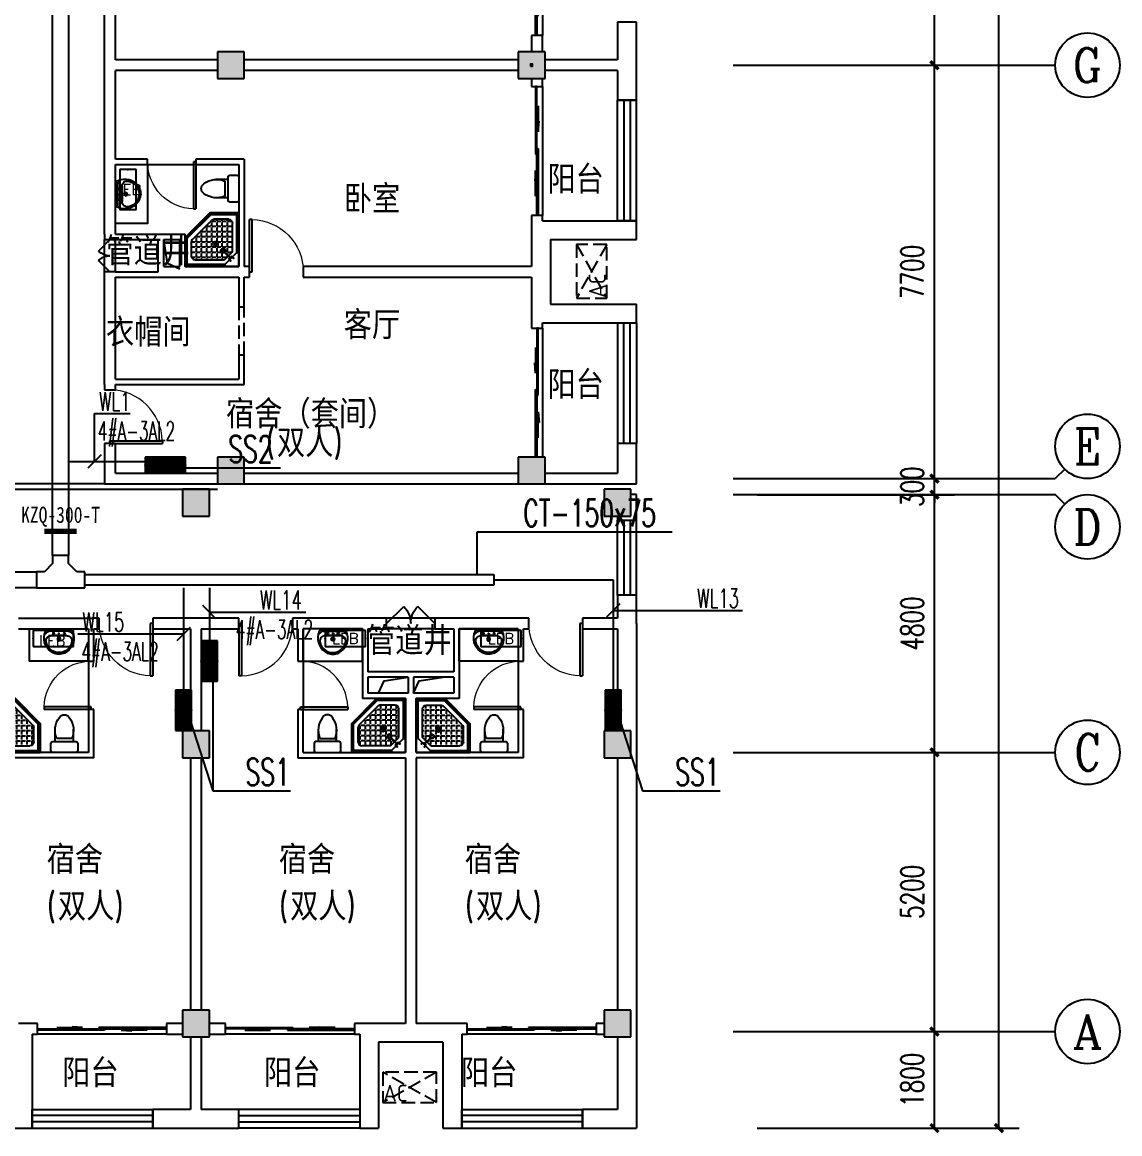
# Model space of a CAD drawing. Extents: x 1725663 to 4653551, y -550461 to 248782.
# Drawn here: x 2156017 to 2176450, y -387259 to -366554 of the extents above; entities that cross this region are included whole.
import ezdxf
from ezdxf.enums import TextEntityAlignment as Align

# ---------------------------------------------------------------- set-up
doc = ezdxf.new("R2010")
doc.units = 0
doc.header["$LTSCALE"] = 1000
doc.linetypes.add('DASH', pattern=[0.35, 0.25, -0.1])
for name, color, linetype in [('0-底图', 7, 'Continuous'), ('AXIS', 3, 'Continuous'), ('AXIS_TEXT', 7, 'Continuous'), ('CABLETRAY', 4, 'Continuous'), ('CABLETRAY_DIM', 3, 'Continuous'), ('CLAYER', 7, 'Continuous'), ('COLUMN', 255, 'Continuous'), ('DIM-照明', 3, 'Continuous'), ('DIM-箱柜', 7, 'Continuous'), ('DOOR_FIRE', 4, 'Continuous'), ('EQUIP-箱柜', 3, 'Continuous'), ('fur', 253, 'Continuous'), ('PROMPT', 1, 'Continuous'), ('PUB_HATCH', 8, 'Continuous'), ('PUB_TEXT', 7, 'Continuous'), ('TEL_TEXT', 7, 'Continuous'), ('WALL', 2, 'Continuous'), ('WINDOW', 4, 'Continuous'), ('WIRE-照明', 6, 'Continuous'), ('抗震支吊架', 2, 'Continuous'), ('洁具', 213, 'Continuous'), ('空调外机', 211, 'Continuous')]:
    doc.layers.add(name, color=color, linetype=linetype)
doc.styles.add('_TCH_AXIS', font='COMPLEX', dxfattribs={"bigfont": 'GBCBIG'})
doc.styles.add('_TEL_DIM', font='SIMPLEX', dxfattribs={"width": 0.8, "height": 3.5, "bigfont": 'HZTXT'})
doc.styles.add('A_DIM_T3', font='SIMPLEX', dxfattribs={"width": 0.7, "bigfont": 'HZ'})
doc.styles.add('COMPLEX', font='COMPLEX')
doc.styles.add('kzcad', font='', dxfattribs={"width": 0.8})
doc.styles.get("Standard").update_dxf_attribs({"font": 'geniso.shx', "bigfont": 'hztxt.shx'})
doc.styles.get('kzcad').set_extended_font_data('SimSun')
doc.dimstyles.new('_TCH_ARCH&&150', dxfattribs={"dimtxt": 420, "dimasz": 150, "dimexe": 375, "dimexo": 450, "dimgap": 202.5, "dimtad": 1, "dimdec": 0, "dimzin": 0, "dimdsep": 46, "dimtxsty": 'A_DIM_T3', "dimblk": 'ARCHTICK', "dimcen": 0.09, "dimclrt": 7, "dimazin": 2, "dimtfac": 1, "dimtdec": 0, "dimtix": 1, "dimtmove": 2, "dimatfit": 3, "dimfxl": 150, "dimtolj": 1, "dimtzin": 0, "dimarcsym": 0})

# ---------------------------------------------------------------- blocks, each defined once
blk = doc.blocks.new('*X490')
at = {"color": 0}
for p, q in [((-250, 33), (-83, 200)), ((-250, 68), (-118, 200)), ((-250, 104), (-154, 200)), ((-250, 139), (-189, 200)), ((-250, 174), (-224, 200)), ((-247, 0), (-47, 200)), ((-212, 0), (-12, 200)), ((-177, 0), (23, 200)), ((-141, 0), (59, 200)), ((-106, 0), (94, 200)), ((-71, 0), (129, 200)), ((-35, 0), (165, 200)), ((0, 0), (200, 200)), ((35, 0), (235, 200)), ((71, 0), (250, 179)), ((106, 0), (250, 144)), ((141, 0), (250, 109)), ((177, 0), (250, 73)), ((212, 0), (250, 38)), ((247, 0), (250, 3))]:
    blk.add_line(p, q, dxfattribs=at)
blk = doc.blocks.new('$equip$00002943')
for p, q in [((-0.75, 0.6), (-0.75, 0)), ((0.75, 0.6), (-0.75, 0.6)), ((0.75, 0), (0.75, 0.6)), ((-0.75, 0), (0.75, 0))]:
    blk.add_line(p, q)
for points, const_width in [([(-0.75, 0.3), (0.75, 0.3)], 0.6), ([(-0.75, 0.6), (-0.75, 0), (0.75, 0), (0.75, 0.6), (-0.75, 0.6), (-0.75, 0)], 0.02)]:
    blk.add_lwpolyline(points, dxfattribs=dict(const_width=const_width))
for p in [(0, 0.6), (-0.75, 0.3), (0, 0), (0.75, 0.3)]:
    blk.add_point(p)
at = {"xscale": 0.00300000000061118, "yscale": 0.00300000000061118, "zscale": 0.00300000000061118}
blk.add_blockref('*X490', (0, 0), dxfattribs=at)
at = {"color": 7, "style": '_TEL_DIM', "flags": 1}
for tag in ['A', 'REMARK']:
    blk.add_attdef(tag, text='', height=0.00002, dxfattribs=at).set_placement((0, 0), align=Align.MIDDLE_CENTER)
blk = doc.blocks.new('$equip$00002908')
for p, q in [((0.75, 0.6), (-0.75, 0.6)), ((-0.75, 0.6), (-0.75, 0)), ((0.75, 0), (0.75, 0.6)), ((-0.75, 0), (0.75, 0))]:
    blk.add_line(p, q)
at = {"const_width": 0.04}
blk.add_lwpolyline([(-0.75, 0.6), (-0.75, 0), (0.75, 0), (0.75, 0.6), (-0.75, 0.6), (-0.75, 0)], dxfattribs=at)
for p in [(0, 0.6), (-0.75, 0.3), (0, 0), (0.75, 0.3)]:
    blk.add_point(p)
at = {"color": 7, "style": '_TEL_DIM'}
blk.add_attdef('$TEXT$', text='', height=0.4, dxfattribs=at).set_placement((0, 0.3), align=Align.MIDDLE_CENTER)
at = {"color": 7, "style": '_TEL_DIM', "flags": 1}
for tag in ['A', 'REMARK']:
    blk.add_attdef(tag, text='', height=0.00002, dxfattribs=at).set_placement((0, 0), align=Align.MIDDLE_CENTER)
blk = doc.blocks.new('1F平面-CAD导入_dwg_Drawing4_t3_dwg_$plan$00001613-474159-1F-927810-1F')
at = {"layer": '洁具'}
for p, q in [((-30, 250), (-170, 250)), ((-200, 170), (-430, 170)), ((-260, -140), (-260, 140)), ((-200, -170), (-200, -220)), ((-170, -250), (-30, -250))]:
    blk.add_line(p, q, dxfattribs=at)
for points in [[(-200, 220), (-200, 170), (-200, -170), (-430, -170)], [(0, -220), (0, 220)]]:
    blk.add_lwpolyline(points, dxfattribs=at)
for centre, radius, start, end in [((-170, 220), 30, 90, 180), ((-30, 220), 30, 0, 90), ((-590, 0), 110, 123.4509, 236.5491), ((-413, -227), 398, 67.4505, 126.6381), ((-413, 227), 398, 233.3619, 292.5495), ((-170, -220), 30, 180, 270), ((-30, -220), 30, 270, 0)]:
    blk.add_arc(centre, radius, start, end, dxfattribs=at)
blk = doc.blocks.new('$lvtry$00000169')
at = {"color": 0}
for p, q in [((259, -36), (259, 0)), ((259, -36), (36, -259)), ((276, -120), (120, -276)), ((144, -151), (291, -298)), ((151, -144), (298, -291)), ((259, -24), (976, -24)), ((259, -36), (964, -36)), ((270, -213), (270, -143)), ((276, -120), (808, -120)), ((366, -213), (366, -143)), ((462, -213), (462, -143)), ((558, -213), (558, -143)), ((655, -213), (655, -143)), ((751, -213), (751, -143)), ((847, -213), (847, -143)), ((880, -192), (880, -460)), ((964, -36), (976, -24)), ((964, -36), (964, -525)), ((976, -24), (976, -530)), ((36, -259), (0, -259)), ((24, -259), (24, -976)), ((36, -259), (36, -964)), ((120, -276), (120, -808)), ((120, -309), (147, -309)), ((120, -405), (147, -405)), ((173, -309), (173, -239)), ((173, -309), (243, -309)), ((173, -405), (173, -335)), ((173, -405), (243, -405)), ((183, -213), (205, -213)), ((220, -213), (243, -213)), ((270, -213), (340, -213)), ((270, -263), (270, -239)), ((270, -405), (270, -335)), ((270, -405), (340, -405)), ((334, -309), (340, -309)), ((366, -213), (436, -213)), ((366, -309), (366, -239)), ((366, -309), (436, -309)), ((366, -405), (366, -335)), ((366, -405), (379, -405)), ((462, -213), (532, -213)), ((462, -309), (462, -239)), ((462, -309), (532, -309)), ((462, -405), (462, -335)), ((462, -405), (532, -405)), ((558, -213), (628, -213)), ((558, -309), (558, -239)), ((558, -309), (628, -309)), ((558, -405), (558, -335)), ((558, -405), (628, -405)), ((655, -213), (725, -213)), ((655, -309), (655, -239)), ((655, -309), (725, -309)), ((655, -405), (655, -335)), ((655, -405), (725, -405)), ((751, -213), (821, -213)), ((751, -309), (751, -239)), ((751, -309), (821, -309)), ((751, -405), (751, -335)), ((751, -405), (821, -405)), ((847, -213), (880, -213)), ((847, -309), (847, -239)), ((847, -309), (880, -309)), ((847, -405), (847, -335)), ((847, -405), (880, -405)), ((120, -501), (147, -501)), ((120, -598), (147, -598)), ((173, -501), (173, -431)), ((173, -501), (243, -501)), ((173, -598), (173, -528)), ((173, -598), (243, -598)), ((270, -501), (270, -431)), ((270, -501), (340, -501)), ((270, -598), (270, -528)), ((270, -598), (340, -598)), ((366, -501), (366, -431)), ((366, -501), (436, -501)), ((366, -598), (366, -528)), ((366, -598), (436, -598)), ((462, -501), (462, -431)), ((462, -501), (532, -501)), ((462, -598), (462, -528)), ((462, -598), (532, -598)), ((859, -511), (511, -859)), ((964, -525), (525, -964)), ((976, -530), (530, -976)), ((558, -501), (558, -431)), ((558, -501), (628, -501)), ((558, -598), (558, -528)), ((558, -598), (628, -598)), ((655, -501), (655, -431)), ((655, -501), (725, -501)), ((655, -598), (655, -528)), ((655, -598), (725, -598)), ((751, -501), (751, -431)), ((751, -501), (821, -501)), ((751, -598), (751, -528)), ((751, -598), (773, -598)), ((847, -501), (847, -431)), ((847, -501), (867, -501)), ((964, -525), (976, -530)), ((120, -694), (147, -694)), ((120, -790), (147, -790)), ((173, -694), (173, -624)), ((173, -694), (243, -694)), ((173, -790), (173, -720)), ((173, -790), (243, -790)), ((173, -878), (173, -816)), ((270, -694), (270, -624)), ((270, -694), (340, -694)), ((270, -790), (270, -720)), ((270, -790), (340, -790)), ((270, -880), (270, -816)), ((366, -694), (366, -624)), ((366, -694), (436, -694)), ((366, -790), (366, -720)), ((366, -790), (436, -790)), ((366, -880), (366, -816)), ((462, -694), (462, -624)), ((462, -694), (532, -694)), ((462, -790), (462, -720)), ((462, -790), (532, -790)), ((462, -880), (462, -816)), ((558, -694), (558, -624)), ((558, -694), (628, -694)), ((558, -790), (558, -720)), ((558, -790), (580, -790)), ((655, -694), (655, -624)), ((655, -694), (676, -694)), ((36, -964), (24, -976)), ((24, -976), (530, -976)), ((36, -964), (525, -964)), ((192, -880), (460, -880)), ((525, -964), (530, -976))]:
    blk.add_line(p, q, dxfattribs=at)
blk.add_lwpolyline([(0, 0), (0, -1000), (540, -1000), (1000, -540), (1000, 0)], close=True)
for points in [[(0, 0), (0, -1000)], [(0, 0), (1000, 0)], [(1000, 0), (1000, -540)], [(136, -190), (148, -178), (132, -162), (121, -174)], [(190, -136), (178, -148), (162, -132), (174, -121)], [(1000, -540), (540, -1000)], [(0, -1000), (540, -1000)]]:
    blk.add_lwpolyline(points, close=True, dxfattribs=at)
for radius in [43.8, 31.1]:
    blk.add_circle((416, -428), radius, dxfattribs=at)
for centre, radius, start, end in [((808, -192), 72, 0, 90), ((296, -296), 40.6, 142.583, 128.4197), ((296, -296), 28.6, 145.828, 125.6599), ((808, -460), 72, 315, 0), ((192, -808), 72, 180, 270), ((460, -808), 72, 270, 315)]:
    blk.add_arc(centre, radius, start, end, dxfattribs=at)
for p in [(103, -156, 0), (156, -102, 0), (416, -428, 0)]:
    blk.add_point(p, dxfattribs=at)
blk = doc.blocks.new('$lvtry$00000178')
at = {"color": 0}
for p, q in [((-238, 0), (238, 0)), ((-214, -36), (-272, -91)), ((-180, -23), (180, -23)), ((-142, -105), (140, -105)), ((140, -105), (-142, -105)), ((216, -37), (268, -91))]:
    blk.add_line(p, q, dxfattribs=at)
blk.add_lwpolyline([(-104, -430, 0.224698), (110, -425, 0.348046), (269, -79), (239, 0), (-241, 0), (-271, -79, 0.356844)], format="xyb", close=True, dxfattribs=at)
for centre, radius in [((-100, -65), 16.3), ((1, -172), 31.6), ((100, -65), 16.3)]:
    blk.add_circle(centre, radius, dxfattribs=at)
at = {"color": 0, "lineweight": 13}
blk.add_circle((1, -172), 23, dxfattribs=at)
at = {"color": 0}
for centre, radius, start, end in [((-142, -205), 100, 90, 190.5602), ((-180, -73), 50, 90, 133.181), ((140, -205), 100, 349.4398, 90), ((180, -73), 50, 44.5607, 90), ((-1, -179), 243, 190.5602, 349.4398)]:
    blk.add_arc(centre, radius, start, end, dxfattribs=at)
for p in [(0, -65), (1, -172)]:
    blk.add_point(p, dxfattribs=at)
blk = doc.blocks.new('A$C70365C93')
at = {"layer": '洁具'}
blk.add_lwpolyline([(-1900, 2300), (-1900, 1700), (-800, 1700), (-800, 2300)], close=True, dxfattribs=at)
blk.add_blockref('$lvtry$00000178', (-1350, 2280), dxfattribs=at)
at = {"layer": '洁具', "rotation": 180}
blk.add_blockref('$lvtry$00000169', (0, 0), dxfattribs=at)
at = {"layer": '洁具', "extrusion": (0, 0, -1), "xscale": -1, "zscale": -1, "rotation": 90}
blk.add_blockref('1F平面-CAD导入_dwg_Drawing4_t3_dwg_$plan$00001613-474159-1F-927810-1F', (1450, 0), dxfattribs=at)
blk = doc.blocks.new('A$Cf5a72a1b')
at = {"layer": '空调外机', "linetype": 'DASH'}
for p, q in [((1000, 563), (0, 0)), ((1000, 0), (0, 563))]:
    blk.add_line(p, q, dxfattribs=at)
blk.add_lwpolyline([(1000, 563), (0, 563), (0, 0), (1000, 0)], close=True, dxfattribs=at)
at = {"layer": 'PUB_TEXT'}
blk.add_text('AC', height=315, dxfattribs=at).set_placement((5, 18))
blk = doc.blocks.new('_ArchTick')
at = {"color": 0, "linetype": 'ByBlock', "const_width": 0.4}
blk.add_lwpolyline([(-0.5, -0.5), (0.5, 0.5)], dxfattribs=at)
blk = doc.blocks.new('*D755')
at = {"layer": 'AXIS', "color": 0, "lineweight": -2, "transparency": 16777216}
for p, q in [((1606457, -226421), (1611332, -226421)), ((1610957, -306021), (1610957, -226421)), ((1606457, -306021), (1611332, -306021))]:
    blk.add_line(p, q, dxfattribs=at)
at = {"layer": 'Defpoints', "color": 0, "transparency": 16777216}
for p in [(1606007, -226421), (1610957, -226421), (1606007, -306021)]:
    blk.add_point(p, dxfattribs=at)
at = {"layer": 'AXIS', "color": 0, "lineweight": -2, "transparency": 16777216, "xscale": 150, "yscale": 150, "zscale": 150}
for p, rotation in [((1610957, -226421), 90), ((1610957, -306021), 270)]:
    blk.add_blockref('_ArchTick', p, dxfattribs=dict(at, rotation=rotation))
at = {"layer": 'AXIS', "color": 7, "transparency": 16777216, "insert": (1610544, -266221), "char_height": 420, "attachment_point": 5, "rotation": 90, "style": 'A_DIM_T3'}
blk.add_mtext('\\A1;79600', dxfattribs=at)
blk = doc.blocks.new('*D756')
at = {"layer": 'AXIS', "color": 0, "lineweight": -2, "transparency": 16777216}
for p, q in [((1606457, -304221), (1610132, -304221)), ((1609757, -306021), (1609757, -304221)), ((1606457, -306021), (1610132, -306021))]:
    blk.add_line(p, q, dxfattribs=at)
at = {"layer": 'Defpoints', "color": 0, "transparency": 16777216}
for p in [(1606007, -304221), (1609757, -304221), (1606007, -306021)]:
    blk.add_point(p, dxfattribs=at)
at = {"layer": 'AXIS', "color": 0, "lineweight": -2, "transparency": 16777216, "xscale": 150, "yscale": 150, "zscale": 150}
for p, rotation in [((1609757, -304221), 90), ((1609757, -306021), 270)]:
    blk.add_blockref('_ArchTick', p, dxfattribs=dict(at, rotation=rotation))
at = {"layer": 'AXIS', "color": 7, "transparency": 16777216, "insert": (1609344, -305121), "char_height": 420, "attachment_point": 5, "rotation": 90, "style": 'A_DIM_T3'}
blk.add_mtext('\\A1;1800', dxfattribs=at)
blk = doc.blocks.new('*D757')
at = {"layer": 'AXIS', "color": 0, "lineweight": -2, "transparency": 16777216}
for p, q in [((1606457, -299021), (1610132, -299021)), ((1609757, -304221), (1609757, -299021)), ((1606457, -304221), (1610132, -304221))]:
    blk.add_line(p, q, dxfattribs=at)
at = {"layer": 'Defpoints', "color": 0, "transparency": 16777216}
for p in [(1606007, -299021), (1609757, -299021), (1606007, -304221)]:
    blk.add_point(p, dxfattribs=at)
at = {"layer": 'AXIS', "color": 0, "lineweight": -2, "transparency": 16777216, "xscale": 150, "yscale": 150, "zscale": 150}
for p, rotation in [((1609757, -299021), 90), ((1609757, -304221), 270)]:
    blk.add_blockref('_ArchTick', p, dxfattribs=dict(at, rotation=rotation))
at = {"layer": 'AXIS', "color": 7, "transparency": 16777216, "insert": (1609344, -301621), "char_height": 420, "attachment_point": 5, "rotation": 90, "style": 'A_DIM_T3'}
blk.add_mtext('\\A1;5200', dxfattribs=at)
blk = doc.blocks.new('*D758')
at = {"layer": 'AXIS', "color": 0, "lineweight": -2, "transparency": 16777216}
for p, q in [((1606457, -294221), (1610132, -294221)), ((1609757, -299021), (1609757, -294221)), ((1606457, -299021), (1610132, -299021))]:
    blk.add_line(p, q, dxfattribs=at)
at = {"layer": 'Defpoints', "color": 0, "transparency": 16777216}
for p in [(1606007, -294221), (1609757, -294221), (1606007, -299021)]:
    blk.add_point(p, dxfattribs=at)
at = {"layer": 'AXIS', "color": 0, "lineweight": -2, "transparency": 16777216, "xscale": 150, "yscale": 150, "zscale": 150}
for p, rotation in [((1609757, -294221), 90), ((1609757, -299021), 270)]:
    blk.add_blockref('_ArchTick', p, dxfattribs=dict(at, rotation=rotation))
at = {"layer": 'AXIS', "color": 7, "transparency": 16777216, "insert": (1609344, -296621), "char_height": 420, "attachment_point": 5, "rotation": 90, "style": 'A_DIM_T3'}
blk.add_mtext('\\A1;4800', dxfattribs=at)
blk = doc.blocks.new('*D759')
at = {"layer": 'AXIS', "color": 0, "lineweight": -2, "transparency": 16777216}
for p, q in [((1609757, -293921), (1609757, -293771)), ((1606457, -293921), (1610132, -293921)), ((1609757, -294221), (1609757, -293921)), ((1606457, -294221), (1610132, -294221)), ((1609757, -294221), (1609757, -294371))]:
    blk.add_line(p, q, dxfattribs=at)
at = {"layer": 'Defpoints', "color": 0, "transparency": 16777216}
for p in [(1606007, -293921), (1609757, -293921), (1606007, -294221)]:
    blk.add_point(p, dxfattribs=at)
at = {"layer": 'AXIS', "color": 0, "lineweight": -2, "transparency": 16777216, "xscale": 150, "yscale": 150, "zscale": 150}
for p, rotation in [((1609757, -293921), 270), ((1609757, -294221), 90)]:
    blk.add_blockref('_ArchTick', p, dxfattribs=dict(at, rotation=rotation))
at = {"layer": 'AXIS', "color": 7, "transparency": 16777216, "insert": (1609344, -294071), "char_height": 420, "attachment_point": 5, "rotation": 90, "style": 'A_DIM_T3'}
blk.add_mtext('\\A1;300', dxfattribs=at)
blk = doc.blocks.new('*D760')
at = {"layer": 'AXIS', "color": 0, "lineweight": -2, "transparency": 16777216}
for p, q in [((1606457, -286221), (1610132, -286221)), ((1609757, -293921), (1609757, -286221)), ((1606457, -293921), (1610132, -293921))]:
    blk.add_line(p, q, dxfattribs=at)
at = {"layer": 'Defpoints', "color": 0, "transparency": 16777216}
for p in [(1606007, -286221), (1609757, -286221), (1606007, -293921)]:
    blk.add_point(p, dxfattribs=at)
at = {"layer": 'AXIS', "color": 0, "lineweight": -2, "transparency": 16777216, "xscale": 150, "yscale": 150, "zscale": 150}
for p, rotation in [((1609757, -286221), 90), ((1609757, -293921), 270)]:
    blk.add_blockref('_ArchTick', p, dxfattribs=dict(at, rotation=rotation))
at = {"layer": 'AXIS', "color": 7, "transparency": 16777216, "insert": (1609344, -290071), "char_height": 420, "attachment_point": 5, "rotation": 90, "style": 'A_DIM_T3'}
blk.add_mtext('\\A1;7700', dxfattribs=at)
blk = doc.blocks.new('*D761')
at = {"layer": 'AXIS', "color": 0, "lineweight": -2, "transparency": 16777216}
for p, q in [((1606457, -278221), (1610132, -278221)), ((1609757, -286221), (1609757, -278221)), ((1606457, -286221), (1610132, -286221))]:
    blk.add_line(p, q, dxfattribs=at)
at = {"layer": 'Defpoints', "color": 0, "transparency": 16777216}
for p in [(1606007, -278221), (1609757, -278221), (1606007, -286221)]:
    blk.add_point(p, dxfattribs=at)
at = {"layer": 'AXIS', "color": 0, "lineweight": -2, "transparency": 16777216, "xscale": 150, "yscale": 150, "zscale": 150}
for p, rotation in [((1609757, -278221), 90), ((1609757, -286221), 270)]:
    blk.add_blockref('_ArchTick', p, dxfattribs=dict(at, rotation=rotation))
at = {"layer": 'AXIS', "color": 7, "transparency": 16777216, "insert": (1609344, -282221), "char_height": 420, "attachment_point": 5, "rotation": 90, "style": 'A_DIM_T3'}
blk.add_mtext('\\A1;8000', dxfattribs=at)
blk = doc.blocks.new('_AXISO')
blk.add_circle((0, 0), 0.5)
at = {"layer": 'AXIS_TEXT', "style": 'COMPLEX', "width": 1.041667}
blk.add_attdef('A', text='', height=0.56, dxfattribs=at).set_placement((-0.25, -0.28), (0.25, -0.28), align=Align.FIT)
blk = doc.blocks.new('$DorLib2D$00000116')
at = {"color": 0}
for p, q in [((-0.5, 0), (-0.146, 0.354)), ((0.5, 0), (0.146, 0.354))]:
    blk.add_line(p, q, dxfattribs=at)
for centre, start, end in [((-0.5, 0), 0, 45), ((0.5, 0), 135, 180)]:
    blk.add_arc(centre, 0.5, start, end, dxfattribs=at)
blk = doc.blocks.new('$DorLib2D$00000131')
at = {"color": 0, "linetype": 'Continuous'}
for p, q in [((0.15, 0.125), (0.2319, 0.1973)), ((0.2319, 0.1973), (0.2319, 0.125)), ((-0.5, 0.125), (-0.5, 0)), ((0.0192, 0.125), (-0.5, 0.125)), ((0.0192, 0), (0.0192, 0.125)), ((0.35, 0.125), (0.15, 0.125)), ((-0.5, 0), (0.0192, 0)), ((-0.024, 0), (0.5, 0)), ((-0.024, -0.125), (-0.024, 0)), ((0.5, 0), (0.5, -0.125)), ((-0.35, -0.125), (-0.15, -0.125)), ((-0.2319, -0.1973), (-0.2319, -0.125)), ((-0.15, -0.125), (-0.2319, -0.1973)), ((0.5, -0.125), (-0.024, -0.125))]:
    blk.add_line(p, q, dxfattribs=at)
blk = doc.blocks.new('$WINLIB2D$00000001')
at = {"color": 0}
for points in [[(-0.5, 0.5), (-0.5, -0.5)], [(-0.5, 0.5), (0.5, 0.5)], [(0.5, -0.5), (0.5, 0.5)], [(0.5, 0.1667), (-0.5, 0.1667)], [(0.5, -0.1667), (-0.5, -0.1667)], [(-0.5, -0.5), (0.5, -0.5)]]:
    blk.add_lwpolyline(points, dxfattribs=at)
blk = doc.blocks.new('$DorLib2D$00000001')
for p, q in [((0.45, 0.975), (0.5, 0.975)), ((0.45, 0), (0.45, 0.975)), ((0.5, 0), (0.5, 0.975)), ((0.5, 0), (0.45, 0))]:
    blk.add_line(p, q)
at = {"lineweight": 13}
blk.add_arc((0.475, 0), 0.975, 91.4693, 180, dxfattribs=at)
blk = doc.blocks.new('ugjhk')
at = {"layer": 'PUB_HATCH'}
for points in [[(1596407, -285970.8), (1596407, -286470.8), (1596907, -286470.8), (1596907, -285970.8)], [(1602007, -285970.8), (1602007, -286470.8), (1602507, -286470.8), (1602507, -285970.8)], [(1596407, -293520.8), (1596407, -294020.8), (1596907, -294020.8), (1596907, -293520.8)], [(1602007, -293520.8), (1602007, -294020.8), (1602507, -294020.8), (1602507, -293520.8)], [(1595757, -294620.8), (1596257, -294620.8), (1596257, -294120.8), (1595757, -294120.8)], [(1603607, -294620.8), (1604107, -294620.8), (1604107, -294120.8), (1603607, -294120.8)], [(1595757, -299120.8), (1596257, -299120.8), (1596257, -298620.8), (1595757, -298620.8)], [(1603607, -299120.8), (1604107, -299120.8), (1604107, -298620.8), (1603607, -298620.8)], [(1595757, -304320.8), (1596257, -304320.8), (1596257, -303820.8), (1595757, -303820.8)], [(1603607, -304320.8), (1604107, -304320.8), (1604107, -303820.8), (1603607, -303820.8)]]:
    blk.add_hatch(color=256, dxfattribs=at).paths.add_polyline_path(points)
for points in [[(1595707, -290020.8), (1595476.7, -289917.2), (1595407, -289470.8)], [(1599407, -297920.8), (1599510.6, -297690.5), (1599957, -297620.8)], [(1600057, -297920.8), (1600160.6, -297690.5), (1600607, -297620.8)]]:
    blk.add_lwpolyline(points)
at = {"layer": 'AXIS'}
for p, q in [((1606007, -286220.8), (1612007, -286220.8)), ((1612182.7, -293745.1), (1612007, -293920.8)), ((1606007, -293920.8), (1612007, -293920.8)), ((1606007, -294220.8), (1612007, -294220.8)), ((1612182.7, -294396.5), (1612007, -294220.8)), ((1606007, -299020.8), (1612007, -299020.8)), ((1606007, -304220.8), (1612007, -304220.8))]:
    blk.add_line(p, q, dxfattribs=at)
at = {"layer": 'COLUMN'}
for p, q in [((1596407, -285970.8), (1596407, -286470.8)), ((1596907, -285970.8), (1596407, -285970.8)), ((1596907, -286470.8), (1596907, -285970.8)), ((1602007, -285970.8), (1602007, -286470.8)), ((1602507, -285970.8), (1602007, -285970.8)), ((1602507, -286470.8), (1602507, -285970.8)), ((1596407, -286470.8), (1596907, -286470.8)), ((1602007, -286470.8), (1602507, -286470.8)), ((1596407, -293520.8), (1596407, -294020.8)), ((1596907, -293520.8), (1596407, -293520.8)), ((1596907, -294020.8), (1596907, -293520.8)), ((1602007, -293520.8), (1602007, -294020.8)), ((1602507, -293520.8), (1602007, -293520.8)), ((1602507, -294020.8), (1602507, -293520.8)), ((1596257, -294120.8), (1595757, -294120.8)), ((1595757, -294120.8), (1595757, -294620.8)), ((1596257, -294620.8), (1596257, -294120.8)), ((1596407, -294020.8), (1596907, -294020.8)), ((1602007, -294020.8), (1602507, -294020.8)), ((1604107, -294120.8), (1603607, -294120.8)), ((1603607, -294120.8), (1603607, -294620.8)), ((1604107, -294620.8), (1604107, -294120.8)), ((1595757, -294620.8), (1596257, -294620.8)), ((1603607, -294620.8), (1604107, -294620.8)), ((1596257, -298620.8), (1595757, -298620.8)), ((1595757, -298620.8), (1595757, -299120.8)), ((1596257, -299120.8), (1596257, -298620.8)), ((1604107, -298620.8), (1603607, -298620.8)), ((1603607, -298620.8), (1603607, -299120.8)), ((1604107, -299120.8), (1604107, -298620.8)), ((1595757, -299120.8), (1596257, -299120.8)), ((1603607, -299120.8), (1604107, -299120.8)), ((1596257, -303820.8), (1595757, -303820.8)), ((1595757, -303820.8), (1595757, -304320.8)), ((1596257, -304320.8), (1596257, -303820.8)), ((1604107, -303820.8), (1603607, -303820.8)), ((1603607, -303820.8), (1603607, -304320.8)), ((1604107, -304320.8), (1604107, -303820.8)), ((1595757, -304320.8), (1596257, -304320.8)), ((1603607, -304320.8), (1604107, -304320.8))]:
    blk.add_line(p, q, dxfattribs=at)
at = {"layer": 'DOOR_FIRE'}
for p, q in [((1594307, -290070.8), (1594307, -289470.8)), ((1594507, -290070.8), (1594507, -289470.8)), ((1600457, -296520.8), (1599557, -296520.8)), ((1600457, -296720.8), (1599557, -296720.8))]:
    blk.add_line(p, q, dxfattribs=at)
at = {"layer": 'fur'}
for p, q in [((1591907, -294120.8), (1596407, -294120.8)), ((1594307, -294020.8), (1592207, -294020.8))]:
    blk.add_line(p, q, dxfattribs=at)
at = {"layer": 'PROMPT'}
for p, q in [((1602238, -286239.8), (1602276, -286201.8)), ((1602238, -286201.8), (1602276, -286239.8))]:
    blk.add_line(p, q, dxfattribs=at)
blk.add_lwpolyline([(1602238, -286239.8), (1602276, -286239.8), (1602276, -286201.8), (1602238, -286201.8)], close=True, dxfattribs=at)
at = {"layer": 'WALL'}
for p, q in [((1594307, -286220.8), (1594307, -284320.8)), ((1594507, -286120.8), (1594507, -284320.8)), ((1604207, -285420.8), (1603857, -285420.8)), ((1603857, -285420.8), (1603857, -286120.8)), ((1604207, -286220.8), (1604207, -285420.8)), ((1602457, -285670.8), (1602257, -285670.8)), ((1602257, -285670.8), (1602257, -285970.8)), ((1602457, -285970.8), (1602457, -285670.8)), ((1596407, -286120.8), (1594507, -286120.8)), ((1602007, -286120.8), (1596907, -286120.8)), ((1603857, -286120.8), (1602507, -286120.8)), ((1594307, -287970.8), (1594307, -286220.8)), ((1596407, -286320.8), (1594507, -286320.8)), ((1594507, -287970.8), (1594507, -286320.8)), ((1602007, -286320.8), (1596907, -286320.8)), ((1602232, -286220.8), (1602232, -286220.8)), ((1602244.5, -286220.8), (1602244.5, -286220.8)), ((1602257, -286220.8), (1602257, -286220.8)), ((1603857, -286320.8), (1602507, -286320.8)), ((1603857, -286320.8), (1603857, -286870.8)), ((1604207, -286870.8), (1604207, -286220.8)), ((1602257, -286470.8), (1602257, -286620.8)), ((1602457, -286620.8), (1602457, -286470.8)), ((1602257, -286620.8), (1602457, -286620.8)), ((1603857, -286870.8), (1604207, -286870.8)), ((1594307, -289370.8), (1594307, -287970.8)), ((1595107, -287970.8), (1594507, -287970.8)), ((1595107, -288070.8), (1595107, -287970.8)), ((1596907, -287970.8), (1596007, -287970.8)), ((1596007, -287970.8), (1596007, -288070.8)), ((1596907, -287970.8), (1596907, -289970.8)), ((1594507, -289370.8), (1594507, -288070.8)), ((1594507, -288070.8), (1595107, -288070.8)), ((1596007, -288070.8), (1596807, -288070.8)), ((1596807, -288070.8), (1596807, -289970.8)), ((1602457, -289020.8), (1602257, -289020.8)), ((1602257, -289020.8), (1602257, -289370.8)), ((1602457, -289120.8), (1602457, -289020.8)), ((1602457, -289120.8), (1603857, -289120.8)), ((1604207, -289120.8), (1603857, -289120.8)), ((1604207, -289470.8), (1604207, -289120.8)), ((1594307, -289370.8), (1594307, -289470.8)), ((1594507, -289370.8), (1595307, -289370.8)), ((1595307, -289370.8), (1595807, -289370.8)), ((1595807, -289970.8), (1595807, -289370.8)), ((1602257, -289370.8), (1602257, -289970.8)), ((1594307, -289470.8), (1594507, -289470.8)), ((1594507, -289470.8), (1595307, -289470.8)), ((1595307, -290070.8), (1595307, -289470.8)), ((1595407, -289970.8), (1595407, -289470.8)), ((1595407, -289470.8), (1595707, -289470.8)), ((1595707, -289970.8), (1595707, -289470.8)), ((1602607, -289470.8), (1602607, -290070.8)), ((1602607, -289470.8), (1604207, -289470.8)), ((1594507, -290070.8), (1594307, -290070.8)), ((1594307, -292170.8), (1594307, -290070.8)), ((1594507, -290070.8), (1595307, -290070.8)), ((1595407, -289970.8), (1595707, -289970.8)), ((1595807, -289970.8), (1596807, -289970.8)), ((1597007, -289970.8), (1596907, -289970.8)), ((1597007, -290170.8), (1597007, -289970.8)), ((1602257, -289970.8), (1598007, -289970.8)), ((1598007, -289970.8), (1598007, -290170.8)), ((1602607, -290070.8), (1602607, -290670.8)), ((1594507, -290170.8), (1595307, -290170.8)), ((1594507, -292070.8), (1594507, -290170.8)), ((1595307, -290170.8), (1595707, -290170.8)), ((1595707, -290170.8), (1596807, -290170.8)), ((1596807, -290170.8), (1596807, -290720.8)), ((1596907, -290720.8), (1596907, -290170.8)), ((1596907, -290170.8), (1597007, -290170.8)), ((1598007, -290170.8), (1602257, -290170.8)), ((1602257, -290170.8), (1602257, -290770.8)), ((1602607, -290670.8), (1604207, -290670.8)), ((1604207, -291020.8), (1604207, -290670.8)), ((1596807, -290720.8), (1596907, -290720.8)), ((1602257, -290770.8), (1602257, -291120.8)), ((1602457, -291120.8), (1602457, -291020.8)), ((1602457, -291020.8), (1603857, -291020.8)), ((1603857, -291020.8), (1604207, -291020.8)), ((1602257, -291120.8), (1602457, -291120.8)), ((1596907, -291620.8), (1596807, -291620.8)), ((1596807, -291620.8), (1596807, -292070.8)), ((1596907, -292170.8), (1596907, -291620.8)), ((1594507, -292070.8), (1596807, -292070.8)), ((1594307, -292170.8), (1594307, -292270.8)), ((1594307, -292270.8), (1594507, -292270.8)), ((1594507, -292270.8), (1594507, -292170.8)), ((1594507, -292170.8), (1596907, -292170.8)), ((1594507, -293270.8), (1594307, -293270.8)), ((1594307, -293270.8), (1594307, -294020.8)), ((1594507, -293820.8), (1594507, -293270.8)), ((1604207, -293270.8), (1603857, -293270.8)), ((1603857, -293270.8), (1603857, -293820.8)), ((1604207, -294020.8), (1604207, -293270.8)), ((1594507, -293820.8), (1596407, -293820.8)), ((1596907, -293820.8), (1602007, -293820.8)), ((1602507, -293820.8), (1603857, -293820.8)), ((1594307, -294020.8), (1596407, -294020.8)), ((1596907, -294020.8), (1602007, -294020.8)), ((1602507, -294020.8), (1604207, -294020.8)), ((1604207, -294220.8), (1604107, -294220.8)), ((1604207, -294695.8), (1604207, -294220.8)), ((1603857, -294620.8), (1603857, -294695.8)), ((1603857, -294695.8), (1604207, -294695.8)), ((1604207, -296095.8), (1603857, -296095.8)), ((1603857, -296095.8), (1603857, -296520.8)), ((1604207, -296620.8), (1604207, -296095.8)), ((1592707, -296520.8), (1594107, -296520.8)), ((1594207, -296520.8), (1594107, -296520.8)), ((1594207, -296720.8), (1594207, -296520.8)), ((1596007, -296520.8), (1595207, -296520.8)), ((1595207, -296520.8), (1595207, -296720.8)), ((1596807, -296520.8), (1596007, -296520.8)), ((1596807, -296720.8), (1596807, -296520.8)), ((1597907, -296520.8), (1597807, -296520.8)), ((1597807, -296520.8), (1597807, -296720.8)), ((1599107, -296520.8), (1597907, -296520.8)), ((1599557, -296520.8), (1599107, -296520.8)), ((1599557, -296720.8), (1599557, -296520.8)), ((1600907, -296520.8), (1600457, -296520.8)), ((1600457, -296520.8), (1600457, -296720.8)), ((1602107, -296520.8), (1600907, -296520.8)), ((1602207, -296520.8), (1602107, -296520.8)), ((1602207, -296720.8), (1602207, -296520.8)), ((1603857, -296520.8), (1603207, -296520.8)), ((1603207, -296520.8), (1603207, -296720.8)), ((1604207, -296620.8), (1604207, -298870.8)), ((1592707, -296720.8), (1594007, -296720.8)), ((1594007, -296720.8), (1594007, -297320.8)), ((1594107, -296720.8), (1594207, -296720.8)), ((1594107, -297320.8), (1594107, -296720.8)), ((1595207, -296720.8), (1595907, -296720.8)), ((1595907, -296720.8), (1595907, -298620.8)), ((1596107, -296720.8), (1596807, -296720.8)), ((1596107, -296720.8), (1596107, -298620.8)), ((1597807, -296720.8), (1597907, -296720.8)), ((1597907, -296720.8), (1597907, -297320.8)), ((1599107, -296720.8), (1598007, -296720.8)), ((1598007, -297320.8), (1598007, -296720.8)), ((1599107, -296720.8), (1599107, -297520.8)), ((1599207, -296720.8), (1599557, -296720.8)), ((1599207, -296720.8), (1599207, -297520.8)), ((1600457, -296720.8), (1600807, -296720.8)), ((1600807, -296720.8), (1600807, -297520.8)), ((1602007, -296720.8), (1600907, -296720.8)), ((1600907, -296720.8), (1600907, -297520.8)), ((1602007, -296720.8), (1602007, -297320.8)), ((1602107, -297320.8), (1602107, -296720.8)), ((1602107, -296720.8), (1602207, -296720.8)), ((1603207, -296720.8), (1603857, -296720.8)), ((1603857, -296720.8), (1603857, -298620.8)), ((1594007, -297320.8), (1594107, -297320.8)), ((1597907, -297320.8), (1598007, -297320.8)), ((1602007, -297320.8), (1602107, -297320.8)), ((1599107, -297520.8), (1599107, -298020.8)), ((1600007, -297520.8), (1599207, -297520.8)), ((1600807, -297520.8), (1600007, -297520.8)), ((1600907, -297520.8), (1600907, -298020.8)), ((1599957, -297620.8), (1599207, -297620.8)), ((1599207, -297620.8), (1599207, -297920.8)), ((1599957, -297620.8), (1599957, -297920.8)), ((1600807, -297620.8), (1600057, -297620.8)), ((1600057, -297620.8), (1600057, -297920.8)), ((1600807, -297620.8), (1600807, -297920.8)), ((1599957, -297920.8), (1599207, -297920.8)), ((1600807, -297920.8), (1600057, -297920.8)), ((1599907, -298020.8), (1599107, -298020.8)), ((1599907, -298020.8), (1599907, -299020.8)), ((1600107, -298020.8), (1600107, -299020.8)), ((1600907, -298020.8), (1600107, -298020.8)), ((1594107, -298220.8), (1594007, -298220.8)), ((1594007, -298220.8), (1594007, -299020.8)), ((1594107, -299120.8), (1594107, -298220.8)), ((1598007, -298220.8), (1597907, -298220.8)), ((1597907, -298220.8), (1597907, -299120.8)), ((1598007, -299020.8), (1598007, -298220.8)), ((1602107, -298220.8), (1602007, -298220.8)), ((1602007, -298220.8), (1602007, -299020.8)), ((1602107, -299120.8), (1602107, -298220.8)), ((1604207, -298870.8), (1604207, -304220.8)), ((1594007, -299020.8), (1592257, -299020.8)), ((1594107, -299120.8), (1592257, -299120.8)), ((1595907, -299120.8), (1595907, -303820.8)), ((1596107, -299120.8), (1596107, -303820.8)), ((1597907, -299120.8), (1599907, -299120.8)), ((1598007, -299020.8), (1599907, -299020.8)), ((1599907, -299120.8), (1599907, -304070.8)), ((1602007, -299020.8), (1600107, -299020.8)), ((1602107, -299120.8), (1600107, -299120.8)), ((1600107, -299120.8), (1600107, -304070.8)), ((1603857, -299120.8), (1603857, -303820.8)), ((1593057, -304070.8), (1592707, -304070.8)), ((1593057, -304270.8), (1593057, -304070.8)), ((1595757, -304070.8), (1595457, -304070.8)), ((1595457, -304070.8), (1595457, -304270.8)), ((1596557, -304070.8), (1596257, -304070.8)), ((1596557, -304270.8), (1596557, -304070.8)), ((1599307, -304070.8), (1598957, -304070.8)), ((1598957, -304070.8), (1598957, -304270.8)), ((1599907, -304070.8), (1599307, -304070.8)), ((1600707, -304070.8), (1600107, -304070.8)), ((1601057, -304070.8), (1600707, -304070.8)), ((1601057, -304270.8), (1601057, -304070.8)), ((1603607, -304070.8), (1603457, -304070.8)), ((1603457, -304070.8), (1603457, -304270.8)), ((1592957, -304270.8), (1592957, -305670.8)), ((1592957, -304270.8), (1593057, -304270.8)), ((1595457, -304270.8), (1595757, -304270.8)), ((1595907, -304320.8), (1595907, -305670.8)), ((1596107, -304320.8), (1596107, -305670.8)), ((1596257, -304270.8), (1596557, -304270.8)), ((1598957, -304270.8), (1599057, -304270.8)), ((1599057, -304270.8), (1599057, -305670.8)), ((1600957, -304270.8), (1600957, -305670.8)), ((1600957, -304270.8), (1601057, -304270.8)), ((1603457, -304270.8), (1603607, -304270.8)), ((1603857, -304320.8), (1603857, -305670.8)), ((1604207, -304220.8), (1604207, -306020.8)), ((1599407, -304420.8), (1599407, -306020.8)), ((1600007, -304420.8), (1599407, -304420.8)), ((1600607, -304420.8), (1600007, -304420.8)), ((1600607, -304420.8), (1600607, -306020.8)), ((1592957, -306020.8), (1592957, -305670.8)), ((1595907, -305670.8), (1595207, -305670.8)), ((1595207, -305670.8), (1595207, -306020.8)), ((1596807, -305670.8), (1596107, -305670.8)), ((1596807, -306020.8), (1596807, -305670.8)), ((1599057, -305670.8), (1599057, -306020.8)), ((1600957, -306020.8), (1600957, -305670.8)), ((1603857, -305670.8), (1603207, -305670.8)), ((1603207, -305670.8), (1603207, -306020.8)), ((1592607, -306020.8), (1592957, -306020.8)), ((1595207, -306020.8), (1596007, -306020.8)), ((1596007, -306020.8), (1596807, -306020.8)), ((1599057, -306020.8), (1599407, -306020.8)), ((1600607, -306020.8), (1600957, -306020.8)), ((1603207, -306020.8), (1604207, -306020.8))]:
    blk.add_line(p, q, dxfattribs=at)
at = {"layer": 'WINDOW'}
for p, q in [((1602457, -283270.8), (1602457, -285670.8)), ((1602457, -286620.8), (1602457, -289020.8)), ((1595107, -288070.8), (1596007, -288070.8)), ((1602457, -291120.8), (1602457, -293520.8)), ((1594007, -297320.8), (1594007, -298220.8)), ((1598007, -297320.8), (1598007, -298220.8)), ((1602007, -297320.8), (1602007, -298220.8)), ((1595457, -304270.8), (1593057, -304270.8)), ((1598957, -304270.8), (1596557, -304270.8)), ((1603457, -304270.8), (1601057, -304270.8))]:
    blk.add_line(p, q, dxfattribs=at)
at = {"layer": 'WINDOW', "linetype": 'DASH'}
for p, q in [((1596807, -290720.8), (1596807, -291620.8)), ((1596907, -291620.8), (1596907, -290720.8))]:
    blk.add_line(p, q, dxfattribs=at)
at = {"xscale": -1}
for p, rotation in [((1596807, -289970.8), 89.99999999992463), ((1592107, -299020.8), 359.9999999999999), ((1600107, -299020.8), 359.9999999999999)]:
    blk.add_blockref('A$C70365C93', p, dxfattribs=dict(at, rotation=rotation))
at = {"rotation": 90}
blk.add_blockref('A$Cf5a72a1b', (1603655.1, -290562), dxfattribs=at)
for name, p in [('A$C70365C93', (1599907, -299020.8)), ('A$Cf5a72a1b', (1599487, -305544.3))]:
    blk.add_blockref(name, p)
at = {"layer": 'AXIS'}
ref = blk.add_blockref('_AXISO', (1612607, -286220.8), dxfattribs=dict(at, xscale=1200, yscale=1200, zscale=1200))
ref.add_attrib('A', 'G', dxfattribs={"layer": 'AXIS_TEXT', "height": 637.8, "style": '_TCH_AXIS'}).set_placement((1612333.7, -286539.7), (1612880.3, -286539.7), align=Align.FIT)
ref = blk.add_blockref('_AXISO', (1612607, -293320.8), dxfattribs=dict(at, xscale=1200, yscale=1200, zscale=1200))
ref.add_attrib('A', 'E', dxfattribs={"layer": 'AXIS_TEXT', "height": 668.2, "style": '_TCH_AXIS'}).set_placement((1612352.5, -293654.9), (1612861.5, -293654.9), align=Align.FIT)
ref = blk.add_blockref('_AXISO', (1612607, -294820.8), dxfattribs=dict(at, xscale=1200, yscale=1200, zscale=1200))
ref.add_attrib('A', 'D', dxfattribs={"layer": 'AXIS_TEXT', "height": 652.9, "style": '_TCH_AXIS'}).set_placement((1612342.7, -295147.2), (1612871.3, -295147.2), align=Align.FIT)
ref = blk.add_blockref('_AXISO', (1612607, -299020.8), dxfattribs=dict(at, xscale=1200, yscale=1200, zscale=1200))
ref.add_attrib('A', 'C', dxfattribs={"layer": 'AXIS_TEXT', "height": 683.5, "style": '_TCH_AXIS'}).set_placement((1612362.9, -299362.6), (1612851.1, -299362.6), align=Align.FIT)
ref = blk.add_blockref('_AXISO', (1612607, -304220.8), dxfattribs=dict(at, xscale=1200, yscale=1200, zscale=1200))
ref.add_attrib('A', 'A', dxfattribs={"layer": 'AXIS_TEXT', "height": 637.8, "style": '_TCH_AXIS'}).set_placement((1612333.7, -304539.7), (1612880.3, -304539.7), align=Align.FIT)
at = {"layer": 'DOOR_FIRE', "zscale": 200}
for p, xscale, yscale, rotation in [((1594407, -289770.8), -600, 600, 90), ((1600007, -296620.8), 900, -900, 179.9999999994664)]:
    blk.add_blockref('$DorLib2D$00000116', p, dxfattribs=dict(at, xscale=xscale, yscale=yscale, rotation=rotation))
at = {"layer": 'WINDOW'}
for name, p, xscale, yscale, zscale, rotation in [('$DorLib2D$00000131', (1602357, -284470.8), 2400, 200, 2400, 270), ('$DorLib2D$00000131', (1602357, -287820.8), -2400, 200, -2400, 270), ('$WINLIB2D$00000001', (1604032, -287995.8), 2249.999999993481, 350, 2249.999999993481, 90), ('$DorLib2D$00000001', (1597507, -290070.8), -1000, 1000, -1000, 359.9999999999442), ('$WINLIB2D$00000001', (1604032, -292145.8), -2249.999999993481, 350, -2249.999999993481, 90), ('$DorLib2D$00000131', (1602357, -292320.8), 2400, 200, 2400, 270), ('$DorLib2D$00000001', (1594407, -292770.8), -1000, -1000, -1000, 90), ('$WINLIB2D$00000001', (1604032, -295395.8), -1400, 350, -1400, 269.9999999999944), ('$DorLib2D$00000001', (1594057, -297770.8), 900, -900, 900, 270), ('$DorLib2D$00000001', (1597957, -297770.8), 900, 900, 900, 270), ('$DorLib2D$00000001', (1602057, -297770.8), 900, -900, 900, 270), ('$DorLib2D$00000131', (1594257, -304170.8), -2400, 200, -2400, 180), ('$DorLib2D$00000131', (1597757, -304170.8), 2400, 200, 2400, 180), ('$DorLib2D$00000131', (1602257, -304170.8), -2400, 200, -2400, 180), ('$WINLIB2D$00000001', (1594082, -305845.8), -2249.999999993481, -350, -2249.999999993481, 180), ('$WINLIB2D$00000001', (1597932, -305845.8), 2249.999999993481, -350, 2249.999999993481, 180), ('$WINLIB2D$00000001', (1602082, -305845.8), -2249.999999993481, -350, -2249.999999993481, 180)]:
    blk.add_blockref(name, p, dxfattribs=dict(at, xscale=xscale, yscale=yscale, zscale=zscale, rotation=rotation))
for p, xscale, yscale, zscale in [((1595557, -288020.8), 900, -900, 900), ((1594707, -296620.8), 1000, -1000, 1000), ((1597307, -296620.8), -1000, -1000, -1000), ((1602707, -296620.8), 1000, -1000, 1000)]:
    blk.add_blockref('$DorLib2D$00000001', p, dxfattribs=dict(at, xscale=xscale, yscale=yscale, zscale=zscale))
at = {"layer": 'CLAYER'}
for s, p in [('管道井', (1594324.1, -289950.6)), ('衣帽间', (1594333.5, -291462.9)), ('管道井', (1599192.3, -297207.8))]:
    blk.add_text(s, height=525, dxfattribs=at).set_placement(p)
at = {"layer": 'PUB_TEXT'}
for s, p in [('阳台', (1602551.7, -288613)), ('卧室', (1598759.8, -288978.7)), ('客厅', (1598759.8, -291325.8)), ('阳台', (1602551.7, -292438.5)), ('宿舍（套间）', (1596567.8, -292985.3)), ('(', (1597306.2, -293523.1)), ('双人', (1597516.2, -293523.1)), (')', (1598566.2, -293523.1)), ('宿舍', (1593228.1, -301284.6)), ('宿舍', (1597550.3, -301284.6)), ('宿舍', (1601012.2, -301284.6)), ('(', (1593228.1, -302156.7)), ('双人', (1593438.1, -302156.7)), (')', (1594488.1, -302156.7)), ('(', (1597550.3, -302156.7)), ('双人', (1597760.3, -302156.7)), (')', (1598810.3, -302156.7)), ('(', (1601012.2, -302156.7)), ('双人', (1601222.2, -302156.7)), (')', (1602272.2, -302156.7)), ('阳台', (1593518, -305258.9)), ('阳台', (1597274.5, -305258.9)), ('阳台', (1600941.5, -305258.9))]:
    blk.add_text(s, height=525, dxfattribs=at).set_placement(p)
at = {"layer": 'AXIS'}
for p1, p2, distance, picture, middle in [((1606007, -306020.8), (1606007, -226420.8), -4950, '*D755', (1610544.5, -266220.8)), ((1606007, -286220.8), (1606007, -278220.8), -3750, '*D761', (1609344.5, -282220.8)), ((1606007, -293920.8), (1606007, -286220.8), -3750, '*D760', (1609344.5, -290070.8)), ((1606007, -294220.8), (1606007, -293920.8), -3750, '*D759', (1609344.5, -294070.8)), ((1606007, -299020.8), (1606007, -294220.8), -3750, '*D758', (1609344.5, -296620.8)), ((1606007, -304220.8), (1606007, -299020.8), -3750, '*D757', (1609344.5, -301620.8)), ((1606007, -306020.8), (1606007, -304220.8), -3750, '*D756', (1609344.5, -305120.8))]:
    dim = blk.add_aligned_dim(p1=p1, p2=p2, distance=distance, dimstyle='_TCH_ARCH&&150', dxfattribs=at)
    dim.commit()
    dim.dimension.update_dxf_attribs({"geometry": picture, "text_midpoint": middle})

msp = doc.modelspace()

# ---------------------------------------------------------------- linework, layer by layer
at = {"layer": 'CABLETRAY'}
for p, q in [((2156580, -376489), (2156580, -317931)), ((2156580, -376489), (2156580, -317931)), ((2156880, -317931), (2156880, -376489)), ((2156880, -317931), (2156880, -376489)), ((2156880, -376489), (2156580, -376489)), ((2156880, -376489), (2156580, -376489)), ((2156580, -376489), (2156580, -376639)), ((2156880, -376489), (2156580, -376489)), ((2156580, -376489), (2156580, -376639)), ((2156880, -376489), (2156580, -376489)), ((2156880, -376489), (2156580, -376489)), ((2156580, -376489), (2156580, -376639)), ((2156880, -376489), (2156580, -376489)), ((2156580, -376489), (2156580, -376639)), ((2156880, -376639), (2156880, -376489)), ((2156880, -376639), (2156880, -376489)), ((2156880, -376639), (2156880, -376489)), ((2156880, -376639), (2156880, -376489)), ((2069790, -376789), (2156280, -376789)), ((2149300, -376789), (2156280, -376789)), ((2156430, -376789), (2156280, -376789)), ((2156280, -376789), (2156280, -377089)), ((2156430, -376789), (2156280, -376789)), ((2156280, -376789), (2156280, -377089)), ((2156280, -376789), (2156280, -377089)), ((2156430, -376789), (2156280, -376789)), ((2156280, -376789), (2156280, -377089)), ((2156430, -376789), (2156280, -376789)), ((2156280, -376789), (2156280, -377089)), ((2156280, -376789), (2156280, -377089)), ((2156580, -376639), (2156430, -376789)), ((2156580, -376639), (2156430, -376789)), ((2156580, -376639), (2156430, -376789)), ((2156580, -376639), (2156430, -376789)), ((2157030, -376789), (2156880, -376639)), ((2157030, -376789), (2156880, -376639)), ((2157030, -376789), (2156880, -376639)), ((2157030, -376789), (2156880, -376639)), ((2157180, -376789), (2157030, -376789)), ((2157180, -376789), (2157030, -376789)), ((2157180, -376789), (2157030, -376789)), ((2157180, -376789), (2157030, -376789)), ((2157180, -377089), (2157180, -376789)), ((2157180, -377089), (2157180, -376789)), ((2157180, -377089), (2157180, -376789)), ((2157180, -377089), (2157180, -376789)), ((2157180, -377039), (2157180, -376839)), ((2157180, -376839), (2164794, -376839)), ((2157180, -377039), (2157180, -376839)), ((2157180, -376839), (2164794, -376839)), ((2157180, -377039), (2157180, -376839)), ((2157180, -376839), (2164794, -376839)), ((2157180, -377039), (2157180, -376839)), ((2157180, -376839), (2164794, -376839)), ((2164794, -376839), (2164794, -377039)), ((2164794, -376839), (2164794, -377039)), ((2164794, -376839), (2164794, -377039)), ((2164794, -376839), (2164794, -377039)), ((2156280, -377089), (2069790, -377089)), ((2156280, -377089), (2149300, -377089)), ((2156280, -377089), (2157180, -377089)), ((2156280, -377089), (2157180, -377089)), ((2156280, -377089), (2157180, -377089)), ((2156280, -377089), (2157180, -377089)), ((2164794, -377039), (2157180, -377039)), ((2164794, -377039), (2157180, -377039)), ((2164794, -377039), (2157180, -377039)), ((2164794, -377039), (2157180, -377039))]:
    msp.add_line(p, q, dxfattribs=at)
at = {"layer": 'CABLETRAY_DIM'}
for p, q in [((2164486, -376839), (2164486, -376045)), ((2164486, -376045), (2168118, -376045)), ((2164486, -376839), (2164486, -376045)), ((2164486, -376045), (2168118, -376045)), ((2164486, -376839), (2164486, -376045)), ((2164486, -376045), (2168118, -376045)), ((2164486, -376839), (2164486, -376045)), ((2164486, -376045), (2168118, -376045))]:
    msp.add_line(p, q, dxfattribs=at)
at = {"layer": 'DIM-照明'}
for p, q in [((2157484, -374615), (2157236, -374863)), ((2157484, -374615), (2157236, -374863)), ((2159624, -377664), (2159376, -377417)), ((2159624, -377664), (2159376, -377417)), ((2167141, -377386), (2166893, -377634)), ((2167141, -377386), (2166893, -377634)), ((2159141, -377828), (2158893, -378075)), ((2159141, -377828), (2158893, -378075))]:
    msp.add_line(p, q, dxfattribs=at)
for points in [[(2157360, -374739), (2157360, -373843)], [(2157360, -373843), (2158026, -373843)], [(2157360, -374739), (2157360, -373843)], [(2157360, -373843), (2158026, -373843)], [(2159500, -377540), (2160356, -377540)], [(2159500, -377540), (2160356, -377540)], [(2160356, -377540), (2161299, -377540)], [(2160356, -377540), (2161299, -377540)], [(2167017, -377510), (2168497, -377510)], [(2167017, -377510), (2168497, -377510)], [(2168497, -377510), (2169429, -377510)], [(2168497, -377510), (2169429, -377510)], [(2157986, -377952), (2157054, -377952)], [(2157986, -377952), (2157054, -377952)], [(2159017, -377952), (2157986, -377952)], [(2159017, -377952), (2157986, -377952)]]:
    msp.add_lwpolyline(points, dxfattribs=at)
at = {"layer": 'DIM-箱柜'}
for p, q in [((2158958, -374855), (2159744, -374855)), ((2158958, -374855), (2159744, -374855)), ((2159744, -374855), (2160827, -374855)), ((2159744, -374855), (2160827, -374855)), ((2159566, -378828), (2159566, -380869)), ((2159566, -378828), (2159566, -380869)), ((2159150, -379579), (2159566, -380869)), ((2159150, -379579), (2159566, -380869)), ((2167150, -379579), (2167566, -380869)), ((2159566, -380869), (2161009, -380869)), ((2159566, -380869), (2161009, -380869)), ((2167566, -380869), (2169009, -380869))]:
    msp.add_line(p, q, dxfattribs=at)
at = {"layer": 'WIRE-照明'}
for p, q in [((2156880, -374739), (2158892, -374739)), ((2164794, -376939), (2167017, -376939)), ((2167017, -376939), (2167017, -378996)), ((2159017, -377089), (2159017, -378996)), ((2159500, -377089), (2159500, -378078))]:
    msp.add_line(p, q, dxfattribs=at)
at = {"layer": '抗震支吊架', "color": 2, "const_width": 100}
msp.add_lwpolyline([(2156430, -376039), (2157030, -376039)], dxfattribs=at)

# ---------------------------------------------------------------- block references
at = {"layer": '0-底图'}
msp.add_blockref('ugjhk', (563243, -81133), dxfattribs=at)
at = {"layer": 'EQUIP-箱柜'}
ref = msp.add_blockref('$equip$00002908', (2157835, -369670), dxfattribs=dict(at, xscale=500, yscale=500, zscale=500, rotation=270))
ref.add_attrib('$TEXT$', 'LEB', dxfattribs={"layer": '0', "color": 7, "height": 200, "style": '_TEL_DIM'}).set_placement((2157985, -369670), align=Align.MIDDLE_CENTER)
at = {"layer": 'EQUIP-箱柜', "xscale": 500, "yscale": 500, "zscale": 500}
for p, rotation in [((2158682, -374654), 180), ((2159350, -378453), 270), ((2159167, -379371), 90), ((2167167, -379371), 90)]:
    msp.add_blockref('$equip$00002943', p, dxfattribs=dict(at, rotation=rotation))
at = {"layer": 'EQUIP-箱柜'}
ref = msp.add_blockref('$equip$00002908', (2156597, -378183), dxfattribs=dict(at, xscale=500, yscale=500, zscale=500))
ref.add_attrib('$TEXT$', 'LEB', dxfattribs={"layer": '0', "color": 7, "height": 200, "style": '_TEL_DIM'}).set_placement((2156573, -378074), align=Align.MIDDLE_CENTER)
at = {"layer": 'EQUIP-箱柜', "xscale": 500, "yscale": 500, "zscale": 500}
for p in [(2162031, -378183), (2164928, -378183)]:
    msp.add_blockref('$equip$00002908', p, dxfattribs=at).add_auto_attribs({'$TEXT$': 'LEB'})

# ---------------------------------------------------------------- texts
at = {"layer": 'CABLETRAY_DIM', "color": 7, "style": '_TEL_DIM', "width": 0.64}
msp.add_text('CT-150x75', height=500, dxfattribs=at).set_placement((2165347, -375945))
msp.add_text('CT-150x75', height=500, dxfattribs=at).set_placement((2165347, -375945))
msp.add_text('CT-150x75', height=500, dxfattribs=at).set_placement((2165347, -375945))
msp.add_text('CT-150x75', height=500, dxfattribs=at).set_placement((2165347, -375945))
at = {"layer": 'DIM-照明', "color": 7, "style": '_TEL_DIM', "width": 0.64}
for s, p in [('WL1', (2157447, -373793)), ('WL1', (2157447, -373793)), ('WL14', (2160444, -377490)), ('WL14', (2160444, -377490)), ('WL13', (2168584, -377460)), ('WL13', (2168584, -377460)), ('WL15', (2157141, -377902)), ('WL15', (2157141, -377902))]:
    msp.add_text(s, height=350, dxfattribs=at).set_placement(p)
at = {"layer": 'DIM-箱柜', "color": 7, "style": '_TEL_DIM', "width": 0.64}
for s, p in [('SS2', (2159854, -374755)), ('SS2', (2159854, -374755)), ('SS1', (2160174, -380769)), ('SS1', (2160174, -380769)), ('SS1', (2168174, -380769)), ('SS1', (2168174, -380769))]:
    msp.add_text(s, height=500, dxfattribs=at).set_placement(p)
at = {"layer": 'TEL_TEXT', "style": '_TEL_DIM', "width": 0.6}
for p in [(2157424, -374343), (2159993, -378040), (2157118, -378452)]:
    msp.add_text('4#A-3AL2', height=350, dxfattribs=at).set_placement(p)
at = {"layer": '抗震支吊架', "color": 2, "style": 'kzcad', "width": 0.8}
msp.add_text('KZQ-300-T', height=300, rotation=359.8854, dxfattribs=at).set_placement((2156730, -375879), align=Align.CENTER)

doc.saveas('drawing.dxf')
